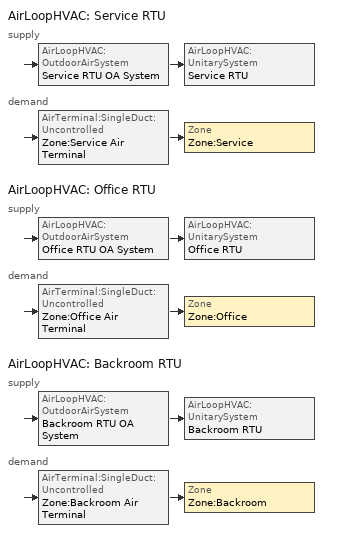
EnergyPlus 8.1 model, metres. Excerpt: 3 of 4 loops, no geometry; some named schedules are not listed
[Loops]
AirLoopHVAC 'Service RTU'
 supply: AirLoopHVAC:OutdoorAirSystem 'Service RTU OA System' > AirLoopHVAC:UnitarySystem 'Service RTU'
 demand: AirTerminal:SingleDuct:Uncontrolled 'Zone:Service Air Terminal' > Zone 'Zone:Service'
AirLoopHVAC 'Office RTU'
 supply: AirLoopHVAC:OutdoorAirSystem 'Office RTU OA System' > AirLoopHVAC:UnitarySystem 'Office RTU'
 demand: AirTerminal:SingleDuct:Uncontrolled 'Zone:Office Air Terminal' > Zone 'Zone:Office'
AirLoopHVAC 'Backroom RTU'
 supply: AirLoopHVAC:OutdoorAirSystem 'Backroom RTU OA System' > AirLoopHVAC:UnitarySystem 'Backroom RTU'
 demand: AirTerminal:SingleDuct:Uncontrolled 'Zone:Backroom Air Terminal' > Zone 'Zone:Backroom'
[DesignSpecification:ZoneAirDistribution] Zone Air Distribution Effectiveness in Cooling Mode=1; Zone Air Distribution Effectiveness in Heating Mode=1
Zone:Service:AirDistribution; Zone:Office:AirDistribution; Zone:Backroom:AirDistribution
[Sizing:Zone] Zone Cooling Design Supply Air Temperature Input Method=SupplyAirTemperature; Zone Heating Design Supply Air Temperature Input Method=SupplyAirTemperature; Zone Cooling Design Supply Air Humidity Ratio {kgWater/kgDryAir}=0.0085; Zone Heating Design Supply Air Humidity Ratio {kgWater/kgDryAir}=0.008; Zone Heating Sizing Factor=1.25; Zone Cooling Sizing Factor=1.15; Cooling Design Air Flow Method=DesignDay; Heating Design Air Flow Method=DesignDay
Name | Zone Cooling Design Supply Air Temperature {C} | Zone Heating Design Supply Air Temperature {C} | Design Specification Zone Air Distribution Object
Zone:Service | 12.7778 | 32.2222 | Zone:Service:AirDistribution
Zone:Office | 12.7778 | 33.3333 | Zone:Office:AirDistribution
Zone:Backroom | 18.3333 | 32.2222 | Zone:Backroom:AirDistribution
[Sizing:System] Type of Load to Size On=Sensible; Minimum System Air Flow Ratio=1; Preheat Design Temperature {C}=10; Preheat Design Humidity Ratio {kgWater/kgDryAir}=0.008; Precool Design Temperature {C}=10; Precool Design Humidity Ratio {kgWater/kgDryAir}=0.008; Central Cooling Design Supply Air Temperature {C}=12.7778; Sizing Option=NonCoincident; 100% Outdoor Air in Cooling=No; 100% Outdoor Air in Heating=No; Central Cooling Design Supply Air Humidity Ratio {kgWater/kgDryAir}=0.0085; Central Heating Design Supply Air Humidity Ratio {kgWater/kgDryAir}=0.008; Cooling Design Air Flow Method=DesignDay; Heating Design Air Flow Method=DesignDay; System Outdoor Air Method=ZoneSum; Zone Maximum Outdoor Air Fraction=1
Name | Design Outdoor Air Flow Rate {m3/s} | Central Heating Design Supply Air Temperature {C}
Service RTU | 0.231254 | 32.2222
Office RTU | 0.102885 | 33.3333
Backroom RTU | 0.141584 | 26.6667
[ZoneControl:Thermostat] Control Type Schedule=Dual-Mode Thermostat Schedule
Name | Zone or ZoneList | Control 1
Zone:Service:Thermostat | Zone:Service | Zone:Service:SetPoints
Zone:Office:Thermostat | Zone:Office | Zone:Office:SetPoints
Zone:Backroom:Thermostat | Zone:Backroom | Zone:Backroom:SetPoints
[ThermostatSetpoint:DualSetpoint]
Name | Heating Setpoint Temperature Schedule | Cooling Setpoint Temperature Schedule
Zone:Service:SetPoints | SetHeat:Service:Schedule | SetCool:Service:Schedule
Zone:Office:SetPoints | SetHeat:Office:Schedule | SetCool:Office:Schedule
Zone:Backroom:SetPoints | SetHeat:Backroom:Schedule | SetCool:Backroom:Schedule
[AirTerminal:SingleDuct:Uncontrolled] Availability Schedule=Always On/Available
Name | Maximum Air Flow Rate {m3/s}
Zone:Service Air Terminal | 3.30363
Zone:Office Air Terminal | 1.17987
Zone:Backroom Air Terminal | 2.35974
[Zone equipment]
Zone:Service: Zone:Service Air Terminal, MAU_Service_Zone
Zone:Office: Zone:Office Air Terminal
Zone:Backroom: Zone:Backroom Air Terminal
[Fan:OnOff] Fan Total Efficiency=0.6; Motor Efficiency=0.85; Motor In Airstream Fraction=1
Name | Availability Schedule | Pressure Rise {Pa} | Maximum Flow Rate {m3/s}
Service RTU Fan | HVAC:Service:Schedule | 929.102 | 3.30363
Office RTU Fan | HVAC:Office:Schedule | 966.465 | 1.17987
Backroom RTU Fan | HVAC:Backroom:Schedule | 939.065 | 2.35974
[Coil:Cooling:DX:SingleSpeed] Availability Schedule=Always On/Available; Total Cooling Capacity Function of Temperature Curve=DX Total Cooling Cap f(T); Total Cooling Capacity Function of Flow Fraction Curve=DX Total Cooling Cap f(m); Energy Input Ratio Function of Temperature Curve=DX Energy Input Ratio f(T); Energy Input Ratio Function of Flow Fraction Curve=DX Energy Input Ratio f(m); Part Load Fraction Correlation Curve=DX Part Load Fraction; Nominal Time for Condensate Removal to Begin {s}=1000; Ratio of Initial Moisture Evaporation Rate and Steady State Latent Capacity=1.5; Maximum Cycling Rate {cycles/hr}=3; Latent Capacity Time Constant {s}=45; Condenser Type=AirCooled; Maximum Outdoor Dry-Bulb Temperature for Crankcase Heater Operation {C}=10
Name | Gross Rated Total Cooling Capacity {W} | Gross Rated Sensible Heat Ratio | Gross Rated Cooling COP {W/W} | Rated Air Flow Rate {m3/s} | Gross Rated Total Cooling Capacity {W} [based on 300 cfm/ton]
Service RTU DX Coil | 54684.7 | 0.79866 | 3.76 | 3.30363
Office RTU DX Coil | 19530.3 | 0.79866 | 4.16 | 1.17987
Backroom RTU DX Coil | 39060.5 | 0.79866 | 4.11 | 2.35974
MAU_DX_Cooling_Coil |  | 0.67608 | 3.44 | 5.26 | 130622
[Coil:Heating:Gas] Availability Schedule=Always On/Available; Gas Burner Efficiency=0.8
Name | Nominal Capacity {W}
Service RTU Furnace | 45228.2
Office RTU Furnace | 16623
Backroom RTU Furnace | 26441.5
[Coil:Heating:Desuperheater] Availability Schedule=Always On/Available; Heat Reclaim Recovery Efficiency=0.3
Name | Heating Source
Service RTU Reheat Coil | Service RTU DX Coil
Office RTU Reheat Coil | Office RTU DX Coil
Backroom RTU Reheat Coil | Backroom RTU DX Coil
[AirLoopHVAC:UnitarySystem] Control Type=Load; Dehumidification Control Type=CoolReheat; Availability Schedule=Always On/Available; Fan Placement=DrawThrough; Supply Air Fan Operating Mode Schedule=Always On/Available; Latent Load Control=LatentOrSensibleLoadControl; Supply Air Flow Rate Method During Cooling Operation=SupplyAirFlowRate; Supply air Flow Rate Method During Heating Operation=SupplyAirFlowRate; Supply Air Flow Rate Method When No Cooling or Heating is Required=SupplyAirFlowRate
Name | Controlling Zone or Thermostat Location | Supply Fan | Heating Coil | Cooling Coil | Supplemental Heating Coil | Supply Air Flow Rate During Cooling Operation {m3/s} | Supply Air Flow Rate During Heating Operation {m3/s} | Supply Air Flow Rate When No Cooling or Heating is Required {m3/s}
Service RTU | Zone:Service | Service RTU Fan | Service RTU Furnace | Service RTU DX Coil | Service RTU Reheat Coil | 3.30363 | 3.30363 | 3.30363
Office RTU | Zone:Office | Office RTU Fan | Office RTU Furnace | Office RTU DX Coil | Office RTU Reheat Coil | 1.17987 | 1.17987 | 1.17987
Backroom RTU | Zone:Backroom | Backroom RTU Fan | Backroom RTU Furnace | Backroom RTU DX Coil | Backroom RTU Reheat Coil | 2.35974 | 2.35974 | 2.35974
[Controller:OutdoorAir] Economizer Control Type=NoEconomizer; Economizer Control Action Type=ModulateFlow; Lockout Type=NoLockout; Minimum Limit Type=FixedMinimum; Minimum Outdoor Air Schedule=Occupied_Ventilation_6am_11pm
Name | Minimum Outdoor Air Flow Rate {m3/s} | Maximum Outdoor Air Flow Rate {m3/s}
Service RTU OA Controller | 0.24 | 0.3
Office RTU OA Controller | 0.09 | 0.1
Backroom RTU OA Controller | 0.14 | 0.15
[AirLoopHVAC]
Name | Design Supply Air Flow Rate {m3/s}
Service RTU | 3.30363
Office RTU | 1.17987
Backroom RTU | 2.35974
[ZoneHVAC:OutdoorAirUnit]
MAU_Service_Zone: Availability Schedule=Always On/Available; Zone=Zone:Service; Outdoor Air Flow Rate {m3/s}=5.26; Outdoor Air Schedule=MAU_Sch; Supply Fan=Variable_MAU_Supply_Fan; Supply Fan Placement=DrawThrough; Unit Control Type=TemperatureControl; High Air Control Temperature Schedule=MAU_High_Temp_Limit; Low Air Control Temperature Schedule=MAU_Low_Temp_Limit; Outdoor Air Unit List=Service_Zone_Equipment
[Fan:VariableVolume]
Variable_MAU_Supply_Fan: Availability Schedule=Always On/Available; Fan Total Efficiency=0.6; Pressure Rise {Pa}=929.102; Maximum Flow Rate {m3/s}=4.90885; Fan Power Minimum Flow Rate Input Method=FixedFlowRate; Fan Power Minimum Air Flow Rate {m3/s}=0; Motor Efficiency=0.9; Motor In Airstream Fraction=1; Fan Power Coefficient 1=0.0407599; Fan Power Coefficient 2=0.088045; Fan Power Coefficient 3=-0.0729261; Fan Power Coefficient 4=0.94374; Fan Power Coefficient 5=0
[ZoneHVAC:OutdoorAirUnit:EquipmentList]
Service_Zone_Equipment: Component 1=MAU_DX_Cooling_Coil_System; Component 2=MAU_Furnace
[CoilSystem:Cooling:DX]
MAU_DX_Cooling_Coil_System: Availability Schedule=Always On/Available; Cooling Coil=MAU_DX_Cooling_Coil
[WaterHeater:Mixed]
Water:Heater: Tank Volume {m3}=0.908499; Setpoint Temperature Schedule=DHW Temp Sch; Deadband Temperature Difference {deltaC}=2.77778; Maximum Temperature Limit {C}=82.2222; Heater Control Type=Cycle; Heater Maximum Capacity {W}=116642; Heater Fuel Type=NaturalGas; Heater Thermal Efficiency=0.8; Ambient Temperature Indicator=Zone; Ambient Temperature Zone=Zone:Backroom; Off Cycle Loss Coefficient to Ambient Temperature {W/K}=19.1704; Off Cycle Loss Fraction to Zone=1; On Cycle Loss Coefficient to Ambient Temperature {W/K}=19.1704; On Cycle Loss Fraction to Zone=1; Peak Use Flow Rate {m3/s}=0.000428906; Use Flow Rate Fraction Schedule=DHW Schedule
[EnergyManagementSystem:Sensor]
Name | Output:Variable or Output:Meter Index Key | Output:Variable or Output:Meter
ServiceRH | Zone:Service | Zone Air Relative Humidity
OfficeRH | Zone:Office | Zone Air Relative Humidity
BackroomRH | Zone:Backroom | Zone Air Relative Humidity
ServiceRTU_AvMgr | Service RTU Availability | Availability Manager Night Cycle Control Status
OfficeRTU_AvMgr | Office RTU Availability | Availability Manager Night Cycle Control Status
BackroomRTU_AvMgr | Backroom RTU Availability | Availability Manager Night Cycle Control Status
Service_Temperature_Sensor | Zone:Service Air Node | System Node Temperature
Office_Temperature_Sensor | Zone:Office Air Node | System Node Temperature
Backroom_Temperature_Sensor | Zone:Backroom Air Node | System Node Temperature
Service_DewPoint_Sensor | Zone:Service Air Node | System Node Dewpoint Temperature
Office_DewPoint_Sensor | Zone:Office Air Node | System Node Dewpoint Temperature
Backroom_DewPoint_Sensor | Zone:Backroom Air Node | System Node Dewpoint Temperature
[EnergyManagementSystem:Actuator] Actuated Component Type=AirLoopHVAC; Actuated Component Control Type=Availability Status
Name | Actuated Component Unique
ServiceRTU_OverRide | Service RTU
OfficeRTU_OverRide | Office RTU
BackroomRTU_OverRide | Backroom RTU
[AvailabilityManager:NightCycle] Applicability Schedule=Always On/Available; Control Type=CycleOnAny; Thermostat Tolerance {deltaC}=1.11111; Cycling Run Time {s}=3600
Name | Fan Schedule | Control Zone
Service RTU Availability | HVAC:Service:Schedule | Zone:Service
Office RTU Availability | HVAC:Office:Schedule | Zone:Office
Backroom RTU Availability | HVAC:Backroom:Schedule | Zone:Backroom
[SetpointManager:SingleZone:Reheat] Control Variable=Temperature
Name | Minimum Supply Air Temperature {C} | Maximum Supply Air Temperature {C} | Control Zone | Setpoint Node or NodeList
Service Setpoint Manager | 18.3333 | 32.2222 | Zone:Service | Service RTU Air Loop Outlet
Office Setpoint Manager | 12.7778 | 33.3333 | Zone:Office | Office RTU Air Loop Outlet
Backroom Setpoint Manager | 18.3333 | 32.2222 | Zone:Backroom | Backroom RTU Air Loop Outlet
[SetpointManager:MixedAir] Control Variable=Temperature
Name | Setpoint Node or NodeList
Service RTU DX Coil Air Temp Manager | Service RTU Mixed Air Outlet
Office RTU DX Coil Air Temp Manager | Office RTU Mixed Air Outlet
Backroom RTU DX Coil Air Temp Manager | Backroom RTU Mixed Air Outlet
[Refrigeration:WalkIn] Availability Schedule=Always On/Available; Rated Circulation Fan Power {W}=0; Lighting Schedule=Always On/Available; Restocking Schedule=Restocking Walk-In Sch; Area of Glass Reach In Doors Facing Zone 1 {m2}=0; Height of Glass Reach In Doors Facing Zone 1 {m}=0; Glass Reach In Door U Value Facing Zone 1 {W/m2-K}=2.27; Height of Stocking Doors Facing Zone 1 {m}=2.1; Stocking Door Opening Schedule Name Facing Zone 1=Walk-In Stocking Dr Sch; Stocking Door Opening Protection Type Facing Zone 1=StripCurtain
Name | Rated Coil Cooling Capacity {W} | Operating Temperature {C} | Rated Cooling Source Temperature {C} | Rated Total Heating Power {W} | Heating Power Schedule | Rated Cooling Coil Fan Power {W} | Rated Total Lighting Power {W} | Defrost Type | Defrost Control Type | Defrost Schedule | Defrost Drip-Down Schedule | Defrost Power {W} | Temperature Termination Defrost Fraction to Ice | Insulated Floor Surface Area {m2} | Insulated Floor U-Value {W/m2-K} | Zone 1 | Total Insulated Surface Area Facing Zone 1 {m2} | Insulated Surface U-Value Facing Zone 1 {W/m2-K} | Area of Stocking Doors Facing Zone 1 {m2} | Stocking Door U Value Facing Zone 1 {W/m2-K}
A05 - Grocery Freezer | 8826 | -26.1 | -31.7 | 242 | Always On/Available | 590 | 258.75 | Electric | TemperatureTermination | A05 - Grocery Freezer_defrost_2_defrosts_per_day_45_min_plus_5_min_dripdown | A05 - Grocery Freezer_dripdown_2_defrosts_per_day_45_min_plus_5_min_dripdown | 9060 | 0.7 | 48.1 | 0.2 | Zone:Backroom | 138.5 | 0.18 | 3.3 | 0.18
B04 - Bakery Freezer | 3030 | -26.1 | -31.7 | 242 | Always On/Available | 117 | 61.75 | Electric | TemperatureTermination | B04 - Bakery Freezer_defrost_2_defrosts_per_day_45_min_plus_5_min_dripdown | B04 - Bakery Freezer_dripdown_2_defrosts_per_day_45_min_plus_5_min_dripdown | 2760 | 0.7 | 11.5 | 0.2 | Zone:Service | 52.6 | 0.18 | 3.3 | 0.18
D11 - Meat Cooler | 7284 | 1.66667 | -3.88889 | 0 |  | 354 | 203 | Electric | TemperatureTermination | D11 - Meat Cooler_defrost_2_defrosts_per_day_20_min_plus_5_min_dripdown | D11 - Meat Cooler_dripdown_2_defrosts_per_day_20_min_plus_5_min_dripdown | 5460 | 0.7 | 37.7 | 2.27 | Zone:Backroom | 116.2 | 0.23 | 3.3 | 0.23
D12 - Meat Prep | 9594 | 1.66667 | -3.88889 | 0 |  | 354 | 300 | OffCycle | TimeSchedule | D12 - Meat Prep_defrost_2_defrosts_per_day_60_min_plus_0_min_dripdown | D12 - Meat Prep_dripdown_2_defrosts_per_day_60_min_plus_0_min_dripdown | 0 |  | 55.7 | 2.27 | Zone:Service | 147.1 | 0.23 | 6.5 | 0.23
D13 - Bloom Box | 2026 | 1.66667 | -3.88889 | 0 |  | 118 | 33.335 | OffCycle | TimeSchedule | D13 - Bloom Box_defrost_2_defrosts_per_day_60_min_plus_0_min_dripdown | D13 - Bloom Box_dripdown_2_defrosts_per_day_60_min_plus_0_min_dripdown | 0 |  | 6.2 | 2.27 | Zone:Backroom | 36.6 | 0.23 | 3.3 | 0.23
D14 - Deli Cooler | 3006 | 1.66667 | -3.88889 | 0 |  | 118 | 58.7475 | OffCycle | TimeSchedule | D14 - Deli Cooler_defrost_2_defrosts_per_day_60_min_plus_0_min_dripdown | D14 - Deli Cooler_dripdown_2_defrosts_per_day_60_min_plus_0_min_dripdown | 0 |  | 10.9 | 2.27 | Zone:Service | 52.6 | 0.23 | 3.3 | 0.23
D15 - Produce Cooler | 7071 | 1.66667 | -3.88889 | 0 |  | 236 | 201.108 | OffCycle | TimeSchedule | D15 - Produce Cooler_defrost_2_defrosts_per_day_60_min_plus_0_min_dripdown | D15 - Produce Cooler_dripdown_2_defrosts_per_day_60_min_plus_0_min_dripdown | 0 |  | 37.3 | 2.27 | Zone:Service | 112.1 | 0.23 | 6.5 | 0.23
D16 - Fish Cooler | 2158 | 1.66667 | -3.88889 | 0 |  | 118 | 36.75 | Electric | TemperatureTermination | D16 - Fish Cooler_defrost_2_defrosts_per_day_20_min_plus_5_min_dripdown | D16 - Fish Cooler_dripdown_2_defrosts_per_day_20_min_plus_5_min_dripdown | 1860 | 0.7 | 6.9 | 2.27 | Zone:Service | 38.8 | 0.23 | 3.3 | 0.23
[Schedule:Week:Daily]
HVAC:Service:Weekly: HVAC:Service:Sunday, HVAC:Service:Weekday, HVAC:Service:Weekday, HVAC:Service:Weekday, HVAC:Service:Weekday, HVAC:Service:Weekday, HVAC:Service:Saturday, HVAC:Service:Weekday, HVAC:Service:SummerDesignDay, HVAC:Service:WinterDesignDay, HVAC:Service:Weekday, HVAC:Service:Weekday
HVAC:Office:Weekly: HVAC:Office:Sunday, HVAC:Office:Weekday, HVAC:Office:Weekday, HVAC:Office:Weekday, HVAC:Office:Weekday, HVAC:Office:Weekday, HVAC:Office:Saturday, HVAC:Office:Weekday, HVAC:Office:SummerDesignDay, HVAC:Office:WinterDesignDay, HVAC:Office:Weekday, HVAC:Office:Weekday
HVAC:Backroom:Weekly: HVAC:Backroom:Sunday, HVAC:Backroom:Weekday, HVAC:Backroom:Weekday, HVAC:Backroom:Weekday, HVAC:Backroom:Weekday, HVAC:Backroom:Weekday, HVAC:Backroom:Saturday, HVAC:Backroom:Weekday, HVAC:Backroom:SummerDesignDay, HVAC:Backroom:WinterDesignDay, HVAC:Backroom:Weekday, HVAC:Backroom:Weekday
SetCool:Service:Weekly: SetCool:Service:Sunday, SetCool:Service:Weekday, SetCool:Service:Weekday, SetCool:Service:Weekday, SetCool:Service:Weekday, SetCool:Service:Weekday, SetCool:Service:Saturday, SetCool:Service:Weekday, SetCool:Service:SummerDesignDay, SetCool:Service:WinterDesignDay, SetCool:Service:Weekday, SetCool:Service:Weekday
SetCool:Office:Weekly: SetCool:Office:Sunday, SetCool:Office:Weekday, SetCool:Office:Weekday, SetCool:Office:Weekday, SetCool:Office:Weekday, SetCool:Office:Weekday, SetCool:Office:Saturday, SetCool:Office:Weekday, SetCool:Office:SummerDesignDay, SetCool:Office:WinterDesignDay, SetCool:Office:Weekday, SetCool:Office:Weekday
SetHeat:Service:Weekly: SetHeat:Service:Sunday, SetHeat:Service:Weekday, SetHeat:Service:Weekday, SetHeat:Service:Weekday, SetHeat:Service:Weekday, SetHeat:Service:Weekday, SetHeat:Service:Saturday, SetHeat:Service:Weekday, SetHeat:Service:SummerDesignDay, SetHeat:Service:WinterDesignDay, SetHeat:Service:Weekday, SetHeat:Service:Weekday
SetHeat:Office:Weekly: SetHeat:Office:Sunday, SetHeat:Office:Weekday, SetHeat:Office:Weekday, SetHeat:Office:Weekday, SetHeat:Office:Weekday, SetHeat:Office:Weekday, SetHeat:Office:Saturday, SetHeat:Office:Weekday, SetHeat:Office:SummerDesignDay, SetHeat:Office:WinterDesignDay, SetHeat:Office:Weekday, SetHeat:Office:Weekday
[Schedule:Year]
HVAC:Service:Schedule: HVAC:Service:Weekly, 1, 1, 12, 31
HVAC:Office:Schedule: HVAC:Office:Weekly, 1, 1, 12, 31
HVAC:Backroom:Schedule: HVAC:Backroom:Weekly, 1, 1, 12, 31
SetCool:Service:Schedule: SetCool:Service:Weekly, 1, 1, 12, 31
SetCool:Office:Schedule: SetCool:Office:Weekly, 1, 1, 12, 31
SetCool:Backroom:Schedule: SetCool:Backroom:Weekly, 1, 1, 12, 31
SetHeat:Service:Schedule: SetHeat:Service:Weekly, 1, 1, 12, 31
SetHeat:Office:Schedule: SetHeat:Office:Weekly, 1, 1, 12, 31
SetHeat:Backroom:Schedule: SetHeat:Backroom:Weekly, 1, 1, 12, 31
[Schedule:Compact]
A05 - Grocery Freezer_defrost_2_defrosts_per_day_45_min_plus_5_min_dripdown: Through: 12/31, For: AllDays, Until: 09:00, 0, Until: 09:45, 1, Until: 21:00, 0, Until: 21:45, 1, Until: 24:00, 0
A05 - Grocery Freezer_dripdown_2_defrosts_per_day_45_min_plus_5_min_dripdown: Through: 12/31, For: AllDays, Until: 09:00, 0, Until: 09:50, 1, Until: 21:00, 0, Until: 21:50, 1, Until: 24:00, 0
B04 - Bakery Freezer_defrost_2_defrosts_per_day_45_min_plus_5_min_dripdown: Through: 12/31, For: AllDays, Until: 08:00, 0, Until: 08:45, 1, Until: 20:00, 0, Until: 20:45, 1, Until: 24:00, 0
B04 - Bakery Freezer_dripdown_2_defrosts_per_day_45_min_plus_5_min_dripdown: Through: 12/31, For: AllDays, Until: 08:00, 0, Until: 08:50, 1, Until: 20:00, 0, Until: 20:50, 1, Until: 24:00, 0
D11 - Meat Cooler_defrost_2_defrosts_per_day_20_min_plus_5_min_dripdown: Through: 12/31, For: AllDays, Until: 10:00, 0, Until: 10:20, 1, Until: 22:00, 0, Until: 22:20, 1, Until: 24:00, 0
D11 - Meat Cooler_dripdown_2_defrosts_per_day_20_min_plus_5_min_dripdown: Through: 12/31, For: AllDays, Until: 10:00, 0, Until: 10:25, 1, Until: 22:00, 0, Until: 22:25, 1, Until: 24:00, 0
D12 - Meat Prep_defrost_2_defrosts_per_day_60_min_plus_0_min_dripdown; D12 - Meat Prep_dripdown_2_defrosts_per_day_60_min_plus_0_min_dripdown: Through: 12/31, For: AllDays, Until: 11:00, 0, Until: 12:00, 1, Until: 23:00, 0, Until: 24:00, 1
D13 - Bloom Box_defrost_2_defrosts_per_day_60_min_plus_0_min_dripdown; D13 - Bloom Box_dripdown_2_defrosts_per_day_60_min_plus_0_min_dripdown: Through: 12/31, For: AllDays, Until: 01:00, 1, Until: 12:00, 0, Until: 13:00, 1, Until: 24:00, 0
D14 - Deli Cooler_defrost_2_defrosts_per_day_60_min_plus_0_min_dripdown; D14 - Deli Cooler_dripdown_2_defrosts_per_day_60_min_plus_0_min_dripdown: Through: 12/31, For: AllDays, Until: 01:00, 0, Until: 02:00, 1, Until: 13:00, 0, Until: 14:00, 1, Until: 24:00, 0
D15 - Produce Cooler_defrost_2_defrosts_per_day_60_min_plus_0_min_dripdown; D15 - Produce Cooler_dripdown_2_defrosts_per_day_60_min_plus_0_min_dripdown: Through: 12/31, For: AllDays, Until: 02:00, 0, Until: 03:00, 1, Until: 14:00, 0, Until: 15:00, 1, Until: 24:00, 0
D16 - Fish Cooler_defrost_2_defrosts_per_day_20_min_plus_5_min_dripdown: Through: 12/31, For: AllDays, Until: 10:30, 0, Until: 10:50, 1, Until: 22:30, 0, Until: 22:50, 1, Until: 24:00, 0
D16 - Fish Cooler_dripdown_2_defrosts_per_day_20_min_plus_5_min_dripdown: Through: 12/31, For: AllDays, Until: 10:30, 0, Until: 10:55, 1, Until: 22:30, 0, Until: 22:55, 1, Until: 24:00, 0
Walk-In Stocking Dr Sch: Through: 12/31, For: AllDays, Until: 6:00, 0, Until: 23:00, 0.0588, Until: 24:00, 0
Restocking Walk-In Sch: Through: 12/31, For: Tuesday Friday, Until: 4:00, 0, Until: 5:00, 725, Until: 6:00, 417, Until: 7:00, 290, Until: 24:00, 0, For: AllOtherDays, Until: 4:00, 0, Until: 5:00, 125, Until: 6:00, 117, Until: 7:00, 90, Until: 19:00, 0, Until: 20:00, 125, Until: 21:00, 117, Until: 22:00, 90, Until: 24:00, 0
DHW Schedule: Through: 12/31, For: Weekdays, Until: 1:00, 0.04, Until: 3:00, 0.05, Until: 7:00, 0.04, Until: 8:00, 0.15, Until: 9:00, 0.23, Until: 10:00, 0.32, Until: 11:00, 0.41, Until: 12:00, 0.57, Until: 13:00, 0.62, Until: 14:00, 0.61, Until: 15:00, 0.5, Until: 16:00, 0.45, Until: 17:00, 0.46, Until: 18:00, 0.47, Until: 19:00, 0.42, Until: 20:00, 0.34, Until: 21:00, 0.33, Until: 22:00, 0.23, Until: 23:00, 0.13, Until: 24:00, 0.08, For: Saturdays, Until: 1:00, 0.11, Until: 2:00, 0.1, Until: 3:00, 0.08, Until: 6:00, 0.06, Until: 7:00, 0.07, Until: 8:00, 0.2, Until: 9:00, 0.24, Until: 10:00, 0.27, Until: 11:00, 0.42, Until: 12:00, 0.54, Until: 13:00, 0.59, Until: 14:00, 0.6, Until: 15:00, 0.49, Until: 16:00, 0.48, Until: 17:00, 0.47, Until: 18:00, 0.46, Until: 19:00, 0.44, Until: 20:00, 0.36, Until: 21:00, 0.29, Until: 22:00, 0.22, Until: 23:00, 0.16, Until: 24:00, 0.13, For: Sundays AllOtherDays, Until: 3:00, 0.07, Until: 6:00, 0.06, Until: 7:00, 0.07, Until: 8:00, 0.1, Until: 9:00, 0.12, Until: 10:00, 0.14, Until: 11:00, 0.29, Until: 12:00, 0.31, Until: 14:00, 0.36, Until: 15:00, 0.34, Until: 16:00, 0.35, Until: 17:00, 0.37, Until: 18:00, 0.34, Until: 19:00, 0.25, Until: 20:00, 0.27, Until: 21:00, 0.21, Until: 22:00, 0.16, Until: 23:00, 0.1, Until: 24:00, 0.06
Occupied_Ventilation_6am_11pm: Through: 12/31, For: AllDays, Until: 6:00, 0, Until: 23:00, 1, Until: 24:00, 0
MAU_High_Temp_Limit: Through: 12/31, For: AllDays, Until: 24:00, 18.3
MAU_Low_Temp_Limit: Through: 12/31, For: AllDays, Until: 24:00, 12.8
MAU_Sch: Through: 12/31, For: AllDays, Until: 1:00, 0, Until: 2:00, 0, Until: 3:00, 0, Until: 4:00, 0, Until: 5:00, 0, Until: 6:00, 0, Until: 7:00, 0.85, Until: 8:00, 1, Until: 9:00, 1, Until: 10:00, 1, Until: 11:00, 1, Until: 12:00, 1, Until: 13:00, 0.79, Until: 14:00, 0.79, Until: 15:00, 0.79, Until: 16:00, 0.59, Until: 17:00, 0.49, Until: 18:00, 0.49, Until: 19:00, 0.49, Until: 20:00, 0.15, Until: 21:00, 0.15, Until: 22:00, 0.15, Until: 23:00, 0.15, Until: 24:00, 0
[Schedule:Constant]
Name | Hourly Value
Always On/Available | 1
Dual-Mode Thermostat Schedule | 4
DHW Temp Sch | 62.7778
[Curve:Quadratic] Coefficient3 x**2=0
Name | Coefficient1 Constant | Coefficient2 x | Minimum Value of x | Maximum Value of x
DX Total Cooling Cap f(m) | 0.768519 | 0.231481 | 0.810811 | 1.16216
DX Energy Input Ratio f(m) | 1.19672 | -0.191672 | 0.810811 | 1.16216
DX Part Load Fraction | 0.771 | 0.229 | 0 | 1
[Curve:Biquadratic] Maximum Value of x=26.8333; Minimum Value of y=15.5556; Maximum Value of y=44.7222
Name | Coefficient1 Constant | Coefficient2 x | Coefficient3 x**2 | Coefficient4 y | Coefficient5 y**2 | Coefficient6 x*y | Minimum Value of x
DX Total Cooling Cap f(T) | 0.523571 | 0.0347778 | 0 | -0.00191536 | -0.000108 | 0 | 9.277777
DX Energy Input Ratio f(T) | 0.984652 | -0.0428542 | 0.00135623 | 0.00993408 | 0.000639785 | -0.00116901 | 9.27778
